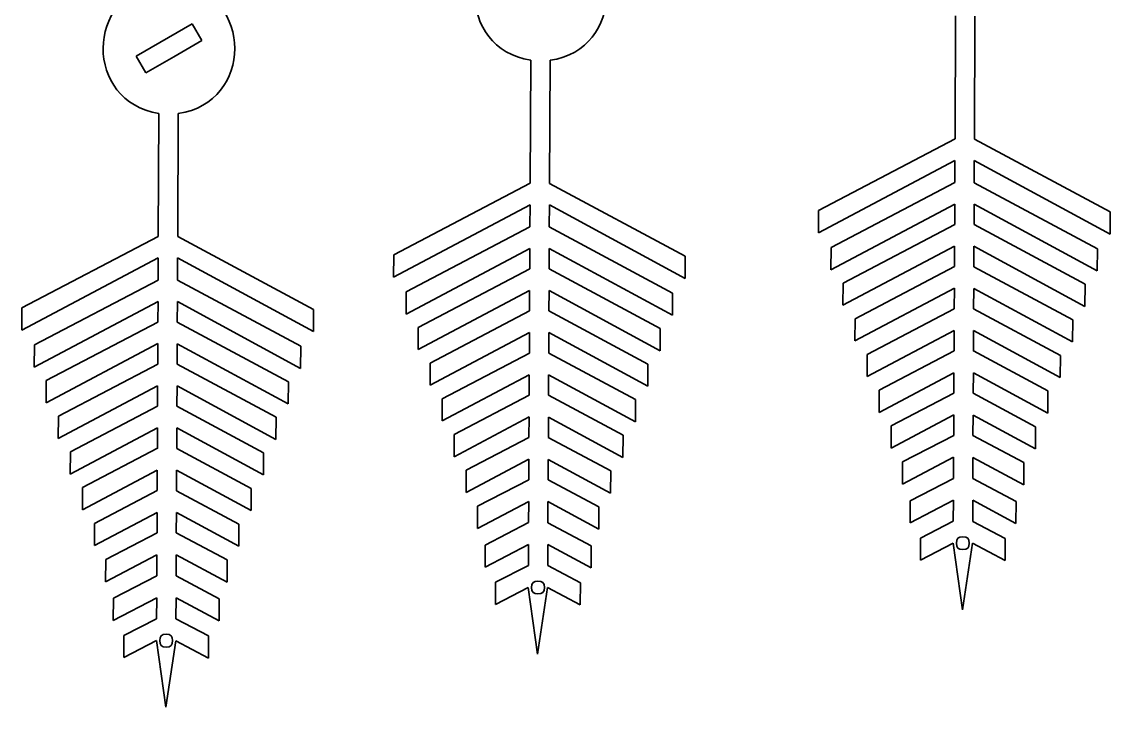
# Model space of a CAD drawing. Header units: centimetres. Extents: x -208 to 206, y -104 to 104.
# Drawn here: x -87.98 to -65.41, y -88.32 to -74.1 of the extents above; entities that cross this region are included whole.
import ezdxf

# ---------------------------------------------------------------- set-up
doc = ezdxf.new("R2010")
doc.units = ezdxf.units.CM
doc.header["$MEASUREMENT"] = 0
doc.layers.add('#Layer 1', color=7, linetype='Continuous')

msp = doc.modelspace()

# ---------------------------------------------------------------- linework, layer by layer
at = {"layer": '#Layer 1', "color": 5, "lineweight": 35}
for points in [[(-77.4189, -72.1976), (-78.96854, -72.4254), (-78.97615, -74.65846), (-77.42786, -74.89657)], [(-77.02623, -74.89859), (-75.47078, -74.67526), (-75.46316, -72.43235), (-77.01705, -72.19827)], [(-85.13055, -73.30012), (-86.68018, -73.52793), (-86.6878, -75.76099), (-85.13974, -75.9991)], [(-84.7381, -76.00112), (-83.18242, -75.77779), (-83.17503, -73.53488), (-84.72892, -73.3008)], [(-68.62623, -76.52998), (-68.62623, -76.52998), (-68.61458, -73.97795), (-68.61458, -73.97795)], [(-68.22482, -76.532), (-68.22482, -76.532), (-68.21295, -73.97996), (-68.21295, -73.97996)], [(-77.43974, -77.44883), (-77.43974, -77.44883), (-77.42786, -74.89657), (-77.42786, -74.89657)], [(-77.0381, -77.45084), (-77.0381, -77.45084), (-77.02623, -74.89859), (-77.02623, -74.89859)], [(-85.15161, -78.55136), (-85.15161, -78.55136), (-85.13974, -75.9991), (-85.13974, -75.9991)], [(-84.74975, -78.55337), (-84.74975, -78.55337), (-84.7381, -76.00112), (-84.7381, -76.00112)], [(-68.62623, -76.52998), (-68.62623, -76.52998), (-71.45692, -78.01488), (-71.45692, -78.01488)], [(-68.22482, -76.532), (-68.22482, -76.532), (-65.40802, -78.04288), (-65.40802, -78.04288)], [(-68.62847, -76.97462), (-68.62847, -76.97462), (-71.45894, -78.47542), (-71.45894, -78.47542)], [(-68.63049, -77.43516), (-68.63049, -77.43516), (-68.62847, -76.97462), (-68.62847, -76.97462)], [(-68.62847, -76.97462), (-68.62847, -76.97462), (-68.63049, -77.43516), (-68.63049, -77.43516)], [(-68.22886, -77.43696), (-68.22886, -77.43696), (-68.22684, -76.97641), (-68.22684, -76.97641)], [(-68.22684, -76.97641), (-68.22684, -76.97641), (-68.22886, -77.43696), (-68.22886, -77.43696)], [(-68.22684, -76.97641), (-68.22684, -76.97641), (-65.41026, -78.50342), (-65.41026, -78.50342)], [(-68.63049, -77.43516), (-68.63049, -77.43516), (-71.1982, -78.78208), (-71.1982, -78.78208)], [(-77.43974, -77.44883), (-77.43974, -77.44883), (-80.27042, -78.93372), (-80.27042, -78.93372)], [(-77.0381, -77.45084), (-77.0381, -77.45084), (-74.22153, -78.96172), (-74.22153, -78.96172)], [(-68.22886, -77.43696), (-68.22886, -77.43696), (-65.67391, -78.80761), (-65.67391, -78.80761)], [(-68.63273, -77.88092), (-68.63273, -77.88092), (-71.20044, -79.2424), (-71.20044, -79.2424)], [(-68.63273, -77.88092), (-68.63273, -77.88092), (-68.63452, -78.30585), (-68.63452, -78.30585)], [(-68.63273, -77.88092), (-68.63273, -77.88092), (-68.63452, -78.30585), (-68.63452, -78.30585)], [(-68.23087, -77.88294), (-68.23087, -77.88294), (-68.23289, -78.30764), (-68.23289, -78.30764)], [(-68.23087, -77.88294), (-68.23087, -77.88294), (-68.23289, -78.30764), (-68.23289, -78.30764)], [(-68.23087, -77.88294), (-68.23087, -77.88294), (-65.67593, -79.26816), (-65.67593, -79.26816)], [(-77.44198, -77.89347), (-77.44198, -77.89347), (-80.27244, -79.39427), (-80.27244, -79.39427)], [(-77.44399, -78.35379), (-77.44399, -78.35379), (-77.44198, -77.89347), (-77.44198, -77.89347)], [(-77.44198, -77.89347), (-77.44198, -77.89347), (-77.44399, -78.35379), (-77.44399, -78.35379)], [(-77.04236, -78.3558), (-77.04236, -78.3558), (-77.04012, -77.89526), (-77.04012, -77.89526)], [(-77.04012, -77.89526), (-77.04012, -77.89526), (-77.04236, -78.3558), (-77.04236, -78.3558)], [(-77.04012, -77.89526), (-77.04012, -77.89526), (-74.22354, -79.42227), (-74.22354, -79.42227)], [(-71.45894, -78.47542), (-71.45894, -78.47542), (-71.45692, -78.01488), (-71.45692, -78.01488)], [(-65.41026, -78.50342), (-65.41026, -78.50342), (-65.40802, -78.04288), (-65.40802, -78.04288)], [(-68.63452, -78.30585), (-68.63452, -78.30585), (-70.94934, -79.51993), (-70.94934, -79.51993)], [(-68.23289, -78.30764), (-68.23289, -78.30764), (-65.9295, -79.54345), (-65.9295, -79.54345)], [(-85.15161, -78.55136), (-85.15161, -78.55136), (-87.98207, -80.03625), (-87.98207, -80.03625)], [(-84.74975, -78.55337), (-84.74975, -78.55337), (-81.93318, -80.06425), (-81.93318, -80.06425)], [(-77.44399, -78.35379), (-77.44399, -78.35379), (-80.0117, -79.7007), (-80.0117, -79.7007)], [(-77.04236, -78.3558), (-77.04236, -78.3558), (-74.48719, -79.72646), (-74.48719, -79.72646)], [(-71.20044, -79.2424), (-71.20044, -79.2424), (-71.1982, -78.78208), (-71.1982, -78.78208)], [(-68.63676, -78.75318), (-68.63676, -78.75318), (-70.95158, -79.98048), (-70.95158, -79.98048)], [(-68.63676, -78.75318), (-68.63676, -78.75318), (-68.63855, -79.17788), (-68.63855, -79.17788)], [(-68.63676, -78.75318), (-68.63676, -78.75318), (-68.63855, -79.17788), (-68.63855, -79.17788)], [(-68.2349, -78.75497), (-68.2349, -78.75497), (-68.23692, -79.17968), (-68.23692, -79.17968)], [(-68.2349, -78.75497), (-68.2349, -78.75497), (-68.23692, -79.17968), (-68.23692, -79.17968)], [(-68.2349, -78.75497), (-68.2349, -78.75497), (-65.93174, -80.004), (-65.93174, -80.004)], [(-85.15362, -78.99577), (-85.15362, -78.99577), (-87.98409, -80.4968), (-87.98409, -80.4968)], [(-85.15564, -79.45632), (-85.15564, -79.45632), (-85.15362, -78.99577), (-85.15362, -78.99577)], [(-85.15362, -78.99577), (-85.15362, -78.99577), (-85.15564, -79.45632), (-85.15564, -79.45632)], [(-84.75401, -79.45833), (-84.75401, -79.45833), (-84.75199, -78.99779), (-84.75199, -78.99779)], [(-84.75199, -78.99779), (-84.75199, -78.99779), (-84.75401, -79.45833), (-84.75401, -79.45833)], [(-84.75199, -78.99779), (-84.75199, -78.99779), (-81.93542, -80.5248), (-81.93542, -80.5248)], [(-80.27244, -79.39427), (-80.27244, -79.39427), (-80.27042, -78.93372), (-80.27042, -78.93372)], [(-77.44601, -78.79977), (-77.44601, -78.79977), (-80.01372, -80.16124), (-80.01372, -80.16124)], [(-77.44601, -78.79977), (-77.44601, -78.79977), (-77.44802, -79.22448), (-77.44802, -79.22448)], [(-77.44601, -78.79977), (-77.44601, -78.79977), (-77.44802, -79.22448), (-77.44802, -79.22448)], [(-77.04438, -78.80156), (-77.04438, -78.80156), (-77.04639, -79.22649), (-77.04639, -79.22649)], [(-77.04438, -78.80156), (-77.04438, -78.80156), (-77.04639, -79.22649), (-77.04639, -79.22649)], [(-77.04438, -78.80156), (-77.04438, -78.80156), (-74.48943, -80.187), (-74.48943, -80.187)], [(-74.22354, -79.42227), (-74.22354, -79.42227), (-74.22153, -78.96172), (-74.22153, -78.96172)], [(-65.67593, -79.26816), (-65.67593, -79.26816), (-65.67391, -78.80761), (-65.67391, -78.80761)], [(-77.44802, -79.22448), (-77.44802, -79.22448), (-79.76284, -80.43878), (-79.76284, -80.43878)], [(-77.04639, -79.22649), (-77.04639, -79.22649), (-74.74278, -80.46208), (-74.74278, -80.46208)], [(-68.63855, -79.17788), (-68.63855, -79.17788), (-70.70025, -80.25936), (-70.70025, -80.25936)], [(-68.23692, -79.17968), (-68.23692, -79.17968), (-66.18553, -80.28041), (-66.18553, -80.28041)], [(-85.15564, -79.45632), (-85.15564, -79.45632), (-87.72335, -80.80345), (-87.72335, -80.80345)], [(-84.75401, -79.45833), (-84.75401, -79.45833), (-82.19906, -80.82899), (-82.19906, -80.82899)], [(-77.45004, -79.67203), (-77.45004, -79.67203), (-79.76486, -80.89932), (-79.76486, -80.89932)], [(-77.45004, -79.67203), (-77.45004, -79.67203), (-77.45206, -80.09673), (-77.45206, -80.09673)], [(-77.45004, -79.67203), (-77.45004, -79.67203), (-77.45206, -80.09673), (-77.45206, -80.09673)], [(-77.04841, -79.67382), (-77.04841, -79.67382), (-77.05042, -80.09852), (-77.05042, -80.09852)], [(-77.04841, -79.67382), (-77.04841, -79.67382), (-77.05042, -80.09852), (-77.05042, -80.09852)], [(-77.04841, -79.67382), (-77.04841, -79.67382), (-74.74502, -80.92262), (-74.74502, -80.92262)], [(-70.95158, -79.98048), (-70.95158, -79.98048), (-70.94934, -79.51993), (-70.94934, -79.51993)], [(-68.64079, -79.62678), (-68.64079, -79.62678), (-70.70226, -80.7199), (-70.70226, -80.7199)], [(-68.64079, -79.62678), (-68.64079, -79.62678), (-68.64258, -80.05148), (-68.64258, -80.05148)], [(-68.64079, -79.62678), (-68.64079, -79.62678), (-68.64258, -80.05148), (-68.64258, -80.05148)], [(-68.23894, -79.62857), (-68.23894, -79.62857), (-68.24095, -80.05328), (-68.24095, -80.05328)], [(-68.23894, -79.62857), (-68.23894, -79.62857), (-68.24095, -80.05328), (-68.24095, -80.05328)], [(-68.23894, -79.62857), (-68.23894, -79.62857), (-66.18777, -80.74096), (-66.18777, -80.74096)], [(-65.93174, -80.004), (-65.93174, -80.004), (-65.9295, -79.54345), (-65.9295, -79.54345)], [(-85.15766, -79.9023), (-85.15766, -79.9023), (-87.72559, -81.26377), (-87.72559, -81.26377)], [(-85.15766, -79.9023), (-85.15766, -79.9023), (-85.15967, -80.327), (-85.15967, -80.327)], [(-85.15766, -79.9023), (-85.15766, -79.9023), (-85.15967, -80.327), (-85.15967, -80.327)], [(-84.75602, -79.90432), (-84.75602, -79.90432), (-84.75804, -80.32902), (-84.75804, -80.32902)], [(-84.75602, -79.90432), (-84.75602, -79.90432), (-84.75804, -80.32902), (-84.75804, -80.32902)], [(-84.75602, -79.90432), (-84.75602, -79.90432), (-82.20108, -81.28953), (-82.20108, -81.28953)], [(-80.01372, -80.16124), (-80.01372, -80.16124), (-80.0117, -79.7007), (-80.0117, -79.7007)], [(-74.48943, -80.187), (-74.48943, -80.187), (-74.48719, -79.72646), (-74.48719, -79.72646)], [(-87.98409, -80.4968), (-87.98409, -80.4968), (-87.98207, -80.03625), (-87.98207, -80.03625)], [(-81.93542, -80.5248), (-81.93542, -80.5248), (-81.93318, -80.06425), (-81.93318, -80.06425)], [(-77.45206, -80.09673), (-77.45206, -80.09673), (-79.51353, -81.1782), (-79.51353, -81.1782)], [(-77.05042, -80.09852), (-77.05042, -80.09852), (-74.99903, -81.19904), (-74.99903, -81.19904)], [(-68.64258, -80.05148), (-68.64258, -80.05148), (-70.45049, -80.9999), (-70.45049, -80.9999)], [(-68.24095, -80.05328), (-68.24095, -80.05328), (-66.44201, -81.01849), (-66.44201, -81.01849)], [(-85.15967, -80.327), (-85.15967, -80.327), (-87.47471, -81.54153), (-87.47471, -81.54153)], [(-84.75804, -80.32902), (-84.75804, -80.32902), (-82.45465, -81.5646), (-82.45465, -81.5646)], [(-70.70226, -80.7199), (-70.70226, -80.7199), (-70.70025, -80.25936), (-70.70025, -80.25936)], [(-66.18777, -80.74096), (-66.18777, -80.74096), (-66.18553, -80.28041), (-66.18553, -80.28041)], [(-79.76486, -80.89932), (-79.76486, -80.89932), (-79.76284, -80.43878), (-79.76284, -80.43878)], [(-77.45407, -80.5454), (-77.45407, -80.5454), (-79.51577, -81.63875), (-79.51577, -81.63875)], [(-77.45407, -80.5454), (-77.45407, -80.5454), (-77.45609, -80.97033), (-77.45609, -80.97033)], [(-77.45407, -80.5454), (-77.45407, -80.5454), (-77.45609, -80.97033), (-77.45609, -80.97033)], [(-77.05244, -80.54742), (-77.05244, -80.54742), (-77.05446, -80.97212), (-77.05446, -80.97212)], [(-77.05244, -80.54742), (-77.05244, -80.54742), (-77.05446, -80.97212), (-77.05446, -80.97212)], [(-77.05244, -80.54742), (-77.05244, -80.54742), (-75.00105, -81.65958), (-75.00105, -81.65958)], [(-74.74502, -80.92262), (-74.74502, -80.92262), (-74.74278, -80.46208), (-74.74278, -80.46208)], [(-68.64482, -80.50172), (-68.64482, -80.50172), (-70.45273, -81.46044), (-70.45273, -81.46044)], [(-68.64482, -80.50172), (-68.64482, -80.50172), (-68.64684, -80.92665), (-68.64684, -80.92665)], [(-68.24319, -80.50352), (-68.24319, -80.50352), (-68.24521, -80.92844), (-68.24521, -80.92844)], [(-68.24319, -80.50352), (-68.24319, -80.50352), (-66.44425, -81.47904), (-66.44425, -81.47904)], [(-87.72559, -81.26377), (-87.72559, -81.26377), (-87.72335, -80.80345), (-87.72335, -80.80345)], [(-85.16191, -80.77456), (-85.16191, -80.77456), (-87.47673, -82.00185), (-87.47673, -82.00185)], [(-85.16191, -80.77456), (-85.16191, -80.77456), (-85.16393, -81.19926), (-85.16393, -81.19926)], [(-85.16191, -80.77456), (-85.16191, -80.77456), (-85.16393, -81.19926), (-85.16393, -81.19926)], [(-84.76028, -80.77635), (-84.76028, -80.77635), (-84.76207, -81.20105), (-84.76207, -81.20105)], [(-84.76028, -80.77635), (-84.76028, -80.77635), (-84.76207, -81.20105), (-84.76207, -81.20105)], [(-84.76028, -80.77635), (-84.76028, -80.77635), (-82.45689, -82.02515), (-82.45689, -82.02515)], [(-82.20108, -81.28953), (-82.20108, -81.28953), (-82.19906, -80.82899), (-82.19906, -80.82899)], [(-77.45609, -80.97033), (-77.45609, -80.97033), (-79.26399, -81.91852), (-79.26399, -81.91852)], [(-77.05446, -80.97212), (-77.05446, -80.97212), (-75.25551, -81.93734), (-75.25551, -81.93734)], [(-70.45273, -81.46044), (-70.45273, -81.46044), (-70.45049, -80.9999), (-70.45049, -80.9999)], [(-68.64684, -80.92598), (-68.64684, -80.92598), (-70.2005, -81.74112), (-70.2005, -81.74112)], [(-68.24521, -80.928), (-68.24521, -80.928), (-66.69894, -81.75747), (-66.69894, -81.75747)], [(-66.44425, -81.47904), (-66.44425, -81.47904), (-66.44201, -81.01849), (-66.44201, -81.01849)], [(-85.16393, -81.19926), (-85.16393, -81.19926), (-87.2254, -82.28073), (-87.2254, -82.28073)], [(-84.76207, -81.20105), (-84.76207, -81.20105), (-82.71068, -82.30156), (-82.71068, -82.30156)], [(-79.51577, -81.63875), (-79.51577, -81.63875), (-79.51353, -81.1782), (-79.51353, -81.1782)], [(-75.00105, -81.65958), (-75.00105, -81.65958), (-74.99903, -81.19904), (-74.99903, -81.19904)], [(-77.45833, -81.42057), (-77.45833, -81.42057), (-79.26601, -82.37907), (-79.26601, -82.37907)], [(-77.45833, -81.42057), (-77.45833, -81.42057), (-77.46012, -81.84528), (-77.46012, -81.84528)], [(-77.05647, -81.42236), (-77.05647, -81.42236), (-77.05849, -81.84707), (-77.05849, -81.84707)], [(-77.05647, -81.42236), (-77.05647, -81.42236), (-75.25753, -82.39788), (-75.25753, -82.39788)], [(-68.64953, -81.37824), (-68.64953, -81.37824), (-70.20274, -82.20166), (-70.20274, -82.20166)], [(-68.64953, -81.37824), (-68.64953, -81.37824), (-68.65154, -81.80294), (-68.65154, -81.80294)], [(-68.24655, -81.38003), (-68.24655, -81.38003), (-68.24857, -81.80473), (-68.24857, -81.80473)], [(-68.24655, -81.38003), (-68.24655, -81.38003), (-66.70095, -82.21801), (-66.70095, -82.21801)], [(-87.47673, -82.00185), (-87.47673, -82.00185), (-87.47471, -81.54153), (-87.47471, -81.54153)], [(-85.16594, -81.64816), (-85.16594, -81.64816), (-87.22742, -82.74128), (-87.22742, -82.74128)], [(-85.16594, -81.64816), (-85.16594, -81.64816), (-85.16796, -82.07286), (-85.16796, -82.07286)], [(-85.16594, -81.64816), (-85.16594, -81.64816), (-85.16796, -82.07286), (-85.16796, -82.07286)], [(-84.76431, -81.64995), (-84.76431, -81.64995), (-84.7661, -82.07465), (-84.7661, -82.07465)], [(-84.76431, -81.64995), (-84.76431, -81.64995), (-84.7661, -82.07465), (-84.7661, -82.07465)], [(-84.76431, -81.64995), (-84.76431, -81.64995), (-82.71292, -82.76211), (-82.71292, -82.76211)], [(-82.45689, -82.02515), (-82.45689, -82.02515), (-82.45465, -81.5646), (-82.45465, -81.5646)], [(-79.26601, -82.37907), (-79.26601, -82.37907), (-79.26399, -81.91852), (-79.26399, -81.91852)], [(-77.46012, -81.84483), (-77.46012, -81.84483), (-79.01401, -82.65996), (-79.01401, -82.65996)], [(-77.05849, -81.84684), (-77.05849, -81.84684), (-75.51222, -82.67632), (-75.51222, -82.67632)], [(-75.25753, -82.39788), (-75.25753, -82.39788), (-75.25551, -81.93734), (-75.25551, -81.93734)], [(-70.20274, -82.20166), (-70.20274, -82.20166), (-70.2005, -81.74112), (-70.2005, -81.74112)], [(-68.65042, -81.80249), (-68.65042, -81.80249), (-69.95007, -82.48412), (-69.95007, -82.48412)], [(-68.24946, -81.80428), (-68.24946, -81.80428), (-66.95631, -82.49801), (-66.95631, -82.49801)], [(-66.70095, -82.21801), (-66.70095, -82.21801), (-66.69894, -81.75747), (-66.69894, -81.75747)], [(-85.16796, -82.07286), (-85.16796, -82.07286), (-86.97564, -83.02128), (-86.97564, -83.02128)], [(-84.7661, -82.07465), (-84.7661, -82.07465), (-82.96716, -83.03987), (-82.96716, -83.03987)], [(-87.22742, -82.74128), (-87.22742, -82.74128), (-87.2254, -82.28073), (-87.2254, -82.28073)], [(-82.71292, -82.76211), (-82.71292, -82.76211), (-82.71068, -82.30156), (-82.71068, -82.30156)], [(-77.46281, -82.29686), (-77.46281, -82.29686), (-79.01625, -83.12051), (-79.01625, -83.12051)], [(-77.46281, -82.29686), (-77.46281, -82.29686), (-77.46482, -82.72179), (-77.46482, -82.72179)], [(-77.06006, -82.29888), (-77.06006, -82.29888), (-77.06185, -82.72358), (-77.06185, -82.72358)], [(-77.06006, -82.29888), (-77.06006, -82.29888), (-75.51446, -83.13686), (-75.51446, -83.13686)], [(-68.65289, -82.25564), (-68.65289, -82.25564), (-69.95231, -82.94467), (-69.95231, -82.94467)], [(-68.65378, -82.6799), (-68.65378, -82.6799), (-68.65289, -82.25564), (-68.65289, -82.25564)], [(-68.25439, -82.68169), (-68.25439, -82.68169), (-68.25148, -82.25744), (-68.25148, -82.25744)], [(-68.25148, -82.25744), (-68.25148, -82.25744), (-66.95833, -82.95856), (-66.95833, -82.95856)], [(-85.16998, -82.5231), (-85.16998, -82.5231), (-86.97788, -83.48182), (-86.97788, -83.48182)], [(-85.16998, -82.5231), (-85.16998, -82.5231), (-85.17199, -82.9478), (-85.17199, -82.9478)], [(-84.76834, -82.52512), (-84.76834, -82.52512), (-84.77014, -82.94982), (-84.77014, -82.94982)], [(-84.76834, -82.52512), (-84.76834, -82.52512), (-82.9694, -83.50041), (-82.9694, -83.50041)], [(-69.95231, -82.94467), (-69.95231, -82.94467), (-69.95007, -82.48412), (-69.95007, -82.48412)], [(-66.95833, -82.95856), (-66.95833, -82.95856), (-66.95631, -82.49801), (-66.95631, -82.49801)], [(-79.01625, -83.12051), (-79.01625, -83.12051), (-79.01401, -82.65996), (-79.01401, -82.65996)], [(-77.46393, -82.72112), (-77.46393, -82.72112), (-78.76358, -83.40297), (-78.76358, -83.40297)], [(-77.06297, -82.72313), (-77.06297, -82.72313), (-75.76959, -83.41686), (-75.76959, -83.41686)], [(-75.51446, -83.13686), (-75.51446, -83.13686), (-75.51222, -82.67632), (-75.51222, -82.67632)], [(-69.7151, -83.23049), (-69.7151, -83.23049), (-68.65378, -82.6799), (-68.65378, -82.6799)], [(-67.19823, -83.24214), (-67.19823, -83.24214), (-68.25439, -82.68169), (-68.25439, -82.68169)], [(-86.97788, -83.48182), (-86.97788, -83.48182), (-86.97564, -83.02128), (-86.97564, -83.02128)], [(-85.17199, -82.94736), (-85.17199, -82.94736), (-86.72588, -83.76249), (-86.72588, -83.76249)], [(-84.77014, -82.94937), (-84.77014, -82.94937), (-83.22409, -83.77884), (-83.22409, -83.77884)], [(-82.9694, -83.50041), (-82.9694, -83.50041), (-82.96716, -83.03987), (-82.96716, -83.03987)], [(-77.46617, -83.17449), (-77.46617, -83.17449), (-78.76559, -83.86352), (-78.76559, -83.86352)], [(-77.46706, -83.59875), (-77.46706, -83.59875), (-77.46617, -83.17449), (-77.46617, -83.17449)], [(-77.06767, -83.60054), (-77.06767, -83.60054), (-77.06476, -83.17628), (-77.06476, -83.17628)], [(-77.06476, -83.17628), (-77.06476, -83.17628), (-75.77183, -83.8774), (-75.77183, -83.8774)], [(-68.65602, -83.13305), (-68.65602, -83.13305), (-69.7189, -83.69328), (-69.7189, -83.69328)], [(-69.7189, -83.69328), (-69.7189, -83.69328), (-69.7151, -83.23049), (-69.7151, -83.23049)], [(-68.65938, -83.5703), (-68.65938, -83.5703), (-68.65602, -83.13305), (-68.65602, -83.13305)], [(-68.25686, -83.57209), (-68.25686, -83.57209), (-68.25618, -83.13507), (-68.25618, -83.13507)], [(-68.25618, -83.13507), (-68.25618, -83.13507), (-67.19868, -83.70492), (-67.19868, -83.70492)], [(-67.19868, -83.70492), (-67.19868, -83.70492), (-67.19823, -83.24214), (-67.19823, -83.24214)], [(-85.17468, -83.39939), (-85.17468, -83.39939), (-86.7279, -84.22304), (-86.7279, -84.22304)], [(-85.17468, -83.39939), (-85.17468, -83.39939), (-85.1767, -83.82432), (-85.1767, -83.82432)], [(-84.7717, -83.4014), (-84.7717, -83.4014), (-84.77372, -83.82611), (-84.77372, -83.82611)], [(-84.7717, -83.4014), (-84.7717, -83.4014), (-83.22633, -84.23939), (-83.22633, -84.23939)], [(-78.76559, -83.86352), (-78.76559, -83.86352), (-78.76358, -83.40297), (-78.76358, -83.40297)], [(-75.77183, -83.8774), (-75.77183, -83.8774), (-75.76959, -83.41686), (-75.76959, -83.41686)], [(-78.52838, -84.14934), (-78.52838, -84.14934), (-77.46706, -83.59875), (-77.46706, -83.59875)], [(-76.01174, -84.16099), (-76.01174, -84.16099), (-77.06767, -83.60054), (-77.06767, -83.60054)], [(-69.5583, -84.03734), (-69.5583, -84.03734), (-68.65938, -83.5703), (-68.65938, -83.5703)], [(-67.36242, -84.04764), (-67.36242, -84.04764), (-68.25686, -83.57209), (-68.25686, -83.57209)], [(-86.7279, -84.22304), (-86.7279, -84.22304), (-86.72588, -83.76249), (-86.72588, -83.76249)], [(-85.17558, -83.82364), (-85.17558, -83.82364), (-86.47522, -84.5055), (-86.47522, -84.5055)], [(-84.77462, -83.82566), (-84.77462, -83.82566), (-83.48146, -84.51939), (-83.48146, -84.51939)], [(-83.22633, -84.23939), (-83.22633, -84.23939), (-83.22409, -83.77884), (-83.22409, -83.77884)], [(-77.46953, -84.0519), (-77.46953, -84.0519), (-78.53241, -84.6119), (-78.53241, -84.6119)], [(-78.53241, -84.6119), (-78.53241, -84.6119), (-78.52838, -84.14934), (-78.52838, -84.14934)], [(-77.47289, -84.48892), (-77.47289, -84.48892), (-77.46953, -84.0519), (-77.46953, -84.0519)], [(-77.07036, -84.49094), (-77.07036, -84.49094), (-77.06969, -84.05369), (-77.06969, -84.05369)], [(-77.06969, -84.05369), (-77.06969, -84.05369), (-76.01196, -84.62377), (-76.01196, -84.62377)], [(-76.01196, -84.62377), (-76.01196, -84.62377), (-76.01174, -84.16099), (-76.01174, -84.16099)], [(-68.66073, -84.02412), (-68.66073, -84.02412), (-69.56098, -84.49564), (-69.56098, -84.49564)], [(-69.56098, -84.49564), (-69.56098, -84.49564), (-69.5583, -84.03734), (-69.5583, -84.03734)], [(-68.66364, -84.46025), (-68.66364, -84.46025), (-68.66073, -84.02412), (-68.66073, -84.02412)], [(-68.26111, -84.46204), (-68.26111, -84.46204), (-68.25999, -84.02592), (-68.25999, -84.02592)], [(-68.25999, -84.02592), (-68.25999, -84.02592), (-67.36399, -84.50572), (-67.36399, -84.50572)], [(-67.36399, -84.50572), (-67.36399, -84.50572), (-67.36242, -84.04764), (-67.36242, -84.04764)], [(-85.17782, -84.27702), (-85.17782, -84.27702), (-86.47746, -84.96604), (-86.47746, -84.96604)], [(-85.17894, -84.70128), (-85.17894, -84.70128), (-85.17782, -84.27702), (-85.17782, -84.27702)], [(-84.77954, -84.70307), (-84.77954, -84.70307), (-84.77663, -84.27881), (-84.77663, -84.27881)], [(-84.77663, -84.27881), (-84.77663, -84.27881), (-83.48348, -84.97993), (-83.48348, -84.97993)], [(-86.47746, -84.96604), (-86.47746, -84.96604), (-86.47522, -84.5055), (-86.47522, -84.5055)], [(-83.48348, -84.97993), (-83.48348, -84.97993), (-83.48146, -84.51939), (-83.48146, -84.51939)], [(-78.3718, -84.95619), (-78.3718, -84.95619), (-77.47289, -84.48892), (-77.47289, -84.48892)], [(-76.17593, -84.96649), (-76.17593, -84.96649), (-77.07036, -84.49094), (-77.07036, -84.49094)], [(-69.34258, -84.80768), (-69.34258, -84.80768), (-68.66364, -84.46025), (-68.66364, -84.46025)], [(-67.58508, -84.81574), (-67.58508, -84.81574), (-68.26111, -84.46204), (-68.26111, -84.46204)], [(-86.24025, -85.25187), (-86.24025, -85.25187), (-85.17894, -84.70128), (-85.17894, -84.70128)], [(-83.72338, -85.26352), (-83.72338, -85.26352), (-84.77954, -84.70307), (-84.77954, -84.70307)], [(-69.34505, -85.26732), (-69.34505, -85.26732), (-69.34258, -84.80768), (-69.34258, -84.80768)], [(-67.58732, -85.27539), (-67.58732, -85.27539), (-67.58508, -84.81574), (-67.58508, -84.81574)], [(-77.47401, -84.94275), (-77.47401, -84.94275), (-78.37449, -85.41427), (-78.37449, -85.41427)], [(-78.37449, -85.41427), (-78.37449, -85.41427), (-78.3718, -84.95619), (-78.3718, -84.95619)], [(-77.47692, -85.37888), (-77.47692, -85.37888), (-77.47401, -84.94275), (-77.47401, -84.94275)], [(-77.07462, -85.38089), (-77.07462, -85.38089), (-77.07327, -84.94476), (-77.07327, -84.94476)], [(-77.07327, -84.94476), (-77.07327, -84.94476), (-76.1775, -85.42457), (-76.1775, -85.42457)], [(-76.1775, -85.42457), (-76.1775, -85.42457), (-76.17593, -84.96649), (-76.17593, -84.96649)], [(-68.66476, -84.91408), (-68.66476, -84.91408), (-69.34505, -85.26732), (-69.34505, -85.26732)], [(-68.47078, -86.2966), (-68.47078, -86.2966), (-68.66476, -84.91408), (-68.66476, -84.91408)], [(-68.47078, -86.2966), (-68.47078, -86.2966), (-68.26402, -84.91587), (-68.26402, -84.91587)], [(-68.26402, -84.91587), (-68.26402, -84.91587), (-67.58732, -85.27539), (-67.58732, -85.27539)], [(-85.1814, -85.15443), (-85.1814, -85.15443), (-86.24406, -85.71443), (-86.24406, -85.71443)], [(-86.24406, -85.71443), (-86.24406, -85.71443), (-86.24025, -85.25187), (-86.24025, -85.25187)], [(-85.18454, -85.59145), (-85.18454, -85.59145), (-85.1814, -85.15443), (-85.1814, -85.15443)], [(-84.78223, -85.59347), (-84.78223, -85.59347), (-84.78134, -85.15622), (-84.78134, -85.15622)], [(-84.78134, -85.15622), (-84.78134, -85.15622), (-83.72383, -85.7263), (-83.72383, -85.7263)], [(-83.72383, -85.7263), (-83.72383, -85.7263), (-83.72338, -85.26352), (-83.72338, -85.26352)], [(-78.15609, -85.7263), (-78.15609, -85.7263), (-77.47692, -85.37888), (-77.47692, -85.37888)], [(-76.39858, -85.73459), (-76.39858, -85.73459), (-77.07462, -85.38089), (-77.07462, -85.38089)], [(-86.08345, -86.05872), (-86.08345, -86.05872), (-85.18454, -85.59145), (-85.18454, -85.59145)], [(-83.88758, -86.06902), (-83.88758, -86.06902), (-84.78223, -85.59347), (-84.78223, -85.59347)], [(-78.15833, -86.18617), (-78.15833, -86.18617), (-78.15609, -85.7263), (-78.15609, -85.7263)], [(-76.4006, -86.19424), (-76.4006, -86.19424), (-76.39858, -85.73459), (-76.39858, -85.73459)], [(-77.47826, -85.8327), (-77.47826, -85.8327), (-78.15833, -86.18617), (-78.15833, -86.18617)], [(-77.28428, -87.21523), (-77.28428, -87.21523), (-77.47826, -85.8327), (-77.47826, -85.8327)], [(-77.28428, -87.21523), (-77.28428, -87.21523), (-77.07753, -85.83472), (-77.07753, -85.83472)], [(-77.07753, -85.83472), (-77.07753, -85.83472), (-76.4006, -86.19424), (-76.4006, -86.19424)], [(-85.18588, -86.04528), (-85.18588, -86.04528), (-86.08614, -86.5168), (-86.08614, -86.5168)], [(-86.08614, -86.5168), (-86.08614, -86.5168), (-86.08345, -86.05872), (-86.08345, -86.05872)], [(-85.18857, -86.4814), (-85.18857, -86.4814), (-85.18588, -86.04528), (-85.18588, -86.04528)], [(-84.78626, -86.48342), (-84.78626, -86.48342), (-84.78514, -86.04729), (-84.78514, -86.04729)], [(-84.78514, -86.04729), (-84.78514, -86.04729), (-83.88914, -86.5271), (-83.88914, -86.5271)], [(-83.88914, -86.5271), (-83.88914, -86.5271), (-83.88758, -86.06902), (-83.88758, -86.06902)], [(-85.86796, -86.82905), (-85.86796, -86.82905), (-85.18857, -86.4814), (-85.18857, -86.4814)], [(-84.11046, -86.83712), (-84.11046, -86.83712), (-84.78626, -86.48342), (-84.78626, -86.48342)], [(-85.86998, -87.2887), (-85.86998, -87.2887), (-85.86796, -86.82905), (-85.86796, -86.82905)], [(-84.11247, -87.29676), (-84.11247, -87.29676), (-84.11046, -86.83712), (-84.11046, -86.83712)], [(-85.18991, -86.93523), (-85.18991, -86.93523), (-85.86998, -87.2887), (-85.86998, -87.2887)], [(-84.99593, -88.31776), (-84.99593, -88.31776), (-85.18991, -86.93523), (-85.18991, -86.93523)], [(-84.99593, -88.31776), (-84.99593, -88.31776), (-84.78918, -86.93724), (-84.78918, -86.93724)], [(-84.78918, -86.93724), (-84.78918, -86.93724), (-84.11247, -87.29676), (-84.11247, -87.29676)]]:
    msp.add_open_spline(points, degree=3, dxfattribs=at)
at = {"layer": '#Layer 1', "lineweight": 35}
for points in [[(-84.4525, -74.14147), (-84.4525, -74.14147), (-85.6126, -74.81123), (-85.6126, -74.81123)], [(-84.25158, -74.48956), (-84.25158, -74.48956), (-84.4525, -74.14147), (-84.4525, -74.14147)], [(-84.83174, -74.82444), (-84.83174, -74.82444), (-84.25158, -74.48956), (-84.25158, -74.48956)], [(-85.6126, -74.81123), (-85.6126, -74.81123), (-85.41167, -75.15932), (-85.41167, -75.15932)], [(-85.41167, -75.15932), (-85.41167, -75.15932), (-84.83174, -74.82444), (-84.83174, -74.82444)]]:
    msp.add_open_spline(points, degree=3, dxfattribs=at)
at = {"layer": '#Layer 1', "color": 5, "lineweight": 35}
for points in [[(-68.33055, -84.91497), (-68.33055, -84.82022), (-68.36975, -84.78102), (-68.4645, -84.78102), (-68.4645, -84.78102), (-68.55903, -84.78102), (-68.59846, -84.82022), (-68.59846, -84.91497), (-68.59846, -84.91497), (-68.59846, -85.00972), (-68.55903, -85.04892), (-68.4645, -85.04892), (-68.4645, -85.04892), (-68.36975, -85.04892), (-68.33055, -85.00972), (-68.33055, -84.91497)], [(-77.14383, -85.8336), (-77.14383, -85.73884), (-77.18326, -85.69964), (-77.27778, -85.69964), (-77.27778, -85.69964), (-77.37254, -85.69964), (-77.41174, -85.73884), (-77.41174, -85.8336), (-77.41174, -85.8336), (-77.41174, -85.92835), (-77.37254, -85.96777), (-77.27778, -85.96777), (-77.27778, -85.96777), (-77.18326, -85.96777), (-77.14383, -85.92835), (-77.14383, -85.8336)], [(-84.8557, -86.93635), (-84.8557, -86.8416), (-84.8949, -86.80217), (-84.98966, -86.80217), (-84.98966, -86.80217), (-85.08441, -86.80217), (-85.12361, -86.8416), (-85.12361, -86.93635), (-85.12361, -86.93635), (-85.12361, -87.03088), (-85.08441, -87.0703), (-84.98966, -87.0703), (-84.98966, -87.0703), (-84.8949, -87.0703), (-84.8557, -87.03088), (-84.8557, -86.93635)]]:
    msp.add_open_spline(points, degree=3, knots=[0, 0, 0, 0, 0.2, 0.2, 0.2, 0.2, 0.4, 0.4, 0.4, 0.4, 0.6, 0.6, 0.6, 0.6, 1, 1, 1, 1], dxfattribs=at)

doc.saveas('drawing.dxf')
